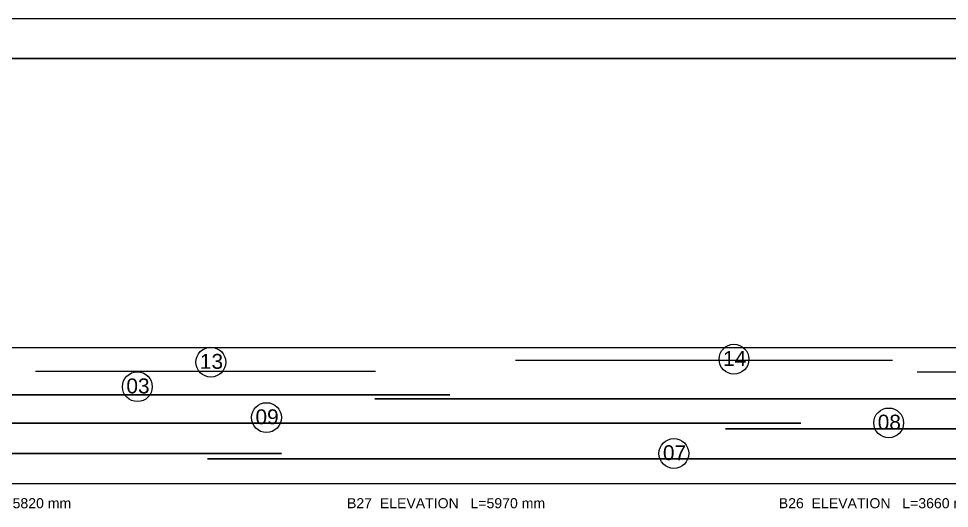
# Model space of a CAD drawing. Header units: inches. Extents: x 16 to 269, y 163 to 682.
# Drawn here: x 121.42 to 137.15, y 262.81 to 271.09 of the extents above; entities that cross this region are included whole.
import ezdxf
from ezdxf.enums import TextEntityAlignment as Align

# ---------------------------------------------------------------- set-up
doc = ezdxf.new("R2010")
doc.units = ezdxf.units.IN
doc.header["$MEASUREMENT"] = 0
doc.layers.add('S-ADDREINF', color=3, linetype='Continuous')
doc.layers.add('Text', color=7, linetype='Continuous')
doc.layers.add('Sheet_Borders', color=7, linetype='Continuous', lineweight=5)
doc.styles.get("Standard").update_dxf_attribs({"font": 'arial.ttf'})

# ---------------------------------------------------------------- blocks, each defined once
blk = doc.blocks.new('sheet')
at = {"layer": 'Sheet_Borders', "linetype": 'Continuous', "lineweight": 0}
for p, q in [((-428.475, 77.192), (-369.075, 77.192)), ((-428.475, 77.192), (-369.075, 77.192)), ((-427.768, 76.484), (-369.782, 76.484)), ((-369.782, 76.484), (-427.768, 76.484))]:
    blk.add_line(p, q, dxfattribs=at)
blk = doc.blocks.new('98765')
at = {"color": 6, "lineweight": 30}
for p, q in [((28253.85226, -4566.72124), (16253.85226, -4566.72124)), ((32048.43617, -4640.31825), (27247.85226, -4640.31825))]:
    blk.add_line(p, q, dxfattribs=at)
at = {"color": 5, "lineweight": 30}
blk.add_line((21291.97226, -4973.67623), (9291.97226, -4973.67623), dxfattribs=at)
blk.add_lwpolyline([(5021.58466, -3552.23021), (32329.45426, -3552.23021), (32329.45426, -5378.41614), (5021.58466, -5378.41614)], close=True)
for points in [[(16549.59366, -4184.88888), (23549.59366, -4184.88888)], [(32044.17758, -4441.79977), (32044.17758, -4241.79977), (22544.17758, -4241.79977)], [(20297.97226, -5045.80912), (32048.43617, -5045.80912), (32048.43617, -4795.80912)]]:
    blk.add_lwpolyline(points, dxfattribs=at)
at = {"color": 3}
for centre in [(20344.51439, -3748.16153), (27359.49388, -3709.06737)]:
    blk.add_circle(centre, 200, dxfattribs=at)
at = {"color": 5}
for centre in [(19358.91985, -4077.41286), (26553.65769, -4973.52778)]:
    blk.add_circle(centre, 200, dxfattribs=at)
at = {"color": 6}
for centre in [(21090.05071, -4491.88968), (29434.00778, -4563.15969)]:
    blk.add_circle(centre, 200, dxfattribs=at)
at = {"layer": 'S-ADDREINF'}
for p, q in [((24428.43617, -3723.27581), (29484.0705, -3723.27581)), ((17994.88121, -3867.63455), (22553.43617, -3867.63455))]:
    blk.add_line(p, q, dxfattribs=at)
blk.add_lwpolyline([(29814.78788, -3876.64905), (31940.74686, -3876.64905, -0.4142135624), (31988.74686, -3924.64905), (31988.74686, -4116.64905)], format="xyb", dxfattribs=at)
at = {"xscale": 753.7822666130526, "yscale": 753.7822666130526, "zscale": 753.7822666130526}
blk.add_blockref('sheet', (324909.26317, -57326.47455), dxfattribs=at)
at = {"layer": 'Text'}
for s, p in [('B27  ELEVATION   L=5820 mm', (17143.57487, -5639.88012)), ('B27  ELEVATION   L=5970 mm', (23498.43617, -5639.88012)), ('B26  ELEVATION   L=3660 mm', (29288.43617, -5639.88012))]:
    blk.add_text(s, height=135, dxfattribs=at).set_placement(p, align=Align.MIDDLE_CENTER)
at = {"layer": 'Text', "color": 3, "char_height": 200, "width": 27.6261937, "attachment_point": 1}
for s, insert in [('14', (27212.54268, -3598.39076)), ('13', (20197.56319, -3637.48492))]:
    blk.add_mtext(s, dxfattribs=dict(at, insert=insert))
at = {"layer": 'Text', "color": 5, "char_height": 200, "attachment_point": 1}
for s, insert, width in [('03', (19211.96865, -3966.73625), 15.2054836), ('07', (26406.70649, -4862.85117), 27.6261937)]:
    blk.add_mtext(s, dxfattribs=dict(at, insert=insert, width=width))
at = {"layer": 'Text', "color": 6, "char_height": 200, "width": 27.6261937, "attachment_point": 1}
for s, insert in [('09', (20943.09951, -4381.21307)), ('08', (29287.05658, -4452.48307))]:
    blk.add_mtext(s, dxfattribs=dict(at, insert=insert))

msp = doc.modelspace()

# ---------------------------------------------------------------- block references
at = {"xscale": 0.001260541872842727, "yscale": 0.001260541872842727, "zscale": 0.001260541872842727}
msp.add_blockref('98765', (99.0232, 270.0103), dxfattribs=at)

doc.saveas('drawing.dxf')
